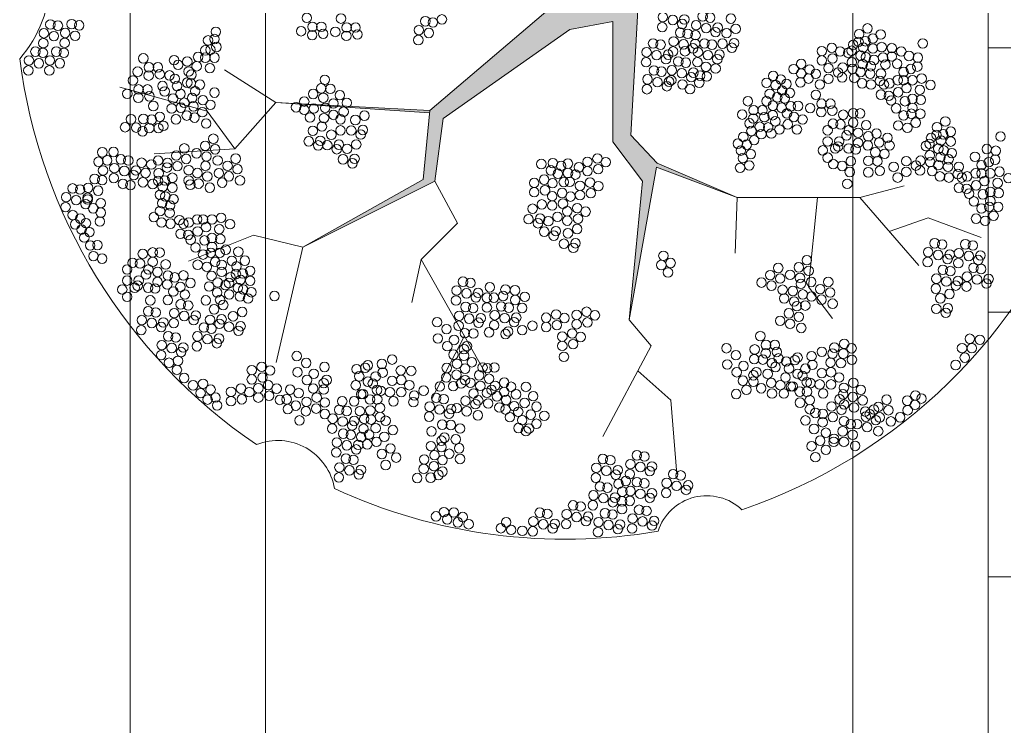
# Model space of a CAD drawing. Header units: metres. Extents: x 0 to 8495, y 0 to 3455.
# Drawn here: x 8291.101 to 8292.777, y 222.997 to 224.199 of the extents above; entities that cross this region are included whole.
import ezdxf

# ---------------------------------------------------------------- set-up
doc = ezdxf.new("R2010")
doc.units = ezdxf.units.M
doc.header["$MEASUREMENT"] = 0
doc.layers.get('0').update_dxf_attribs({"lineweight": 18})
doc.layers.add('zelen', color=69, linetype='Continuous', lineweight=18)

# ---------------------------------------------------------------- blocks, each defined once
blk = doc.blocks.new('z_550')
at = {"linetype": 'Continuous', "lineweight": 13}
blk.add_hatch(color=256, dxfattribs=at).paths.add_polyline_path([(13.85, -29.92), (13.85, -95.11), (29.93, -116.54), (22.78, -191.56), (37.59, -108.88), (81.37, -125.37), (37.97, -106.72), (23.68, -91.54), (28.15, -12.06), (47.8, 0.45), (115.71, 24.56), (173.79, 100.47), (107.67, 30.81), (12.96, -0.45), (-12.96, 0.45), (-37.24, 43.13), (-10.88, 105.37), (-38.87, 45.99), (-85.33, 81.71), (-127.33, 112.08), (-133.58, 164.77), (-130.01, 105.83), (-89.6, 74.6), (-136.3, 47.8), (-86.67, 72.34), (-43.34, 38.85), (-19.21, -12.95), (-20.1, -22.77), (-85.33, -78.14), (-88.9, -115.65), (-154.13, -152.26), (-82.65, -116.54), (-78.18, -82.61), (-9.38, -34.38)])
at = {"lineweight": 13}
blk.add_hatch(color=256, dxfattribs=at).paths.add_polyline_path([(-85.33, -78.14), (-168.82, -73.85), (-85.45, -79.4)])
for p, q in [((23.68, -91.54), (28.15, -12.06)), ((-20.1, -22.77), (-85.33, -78.14)), ((-9.38, -34.38), (13.85, -29.92)), ((13.85, -29.92), (13.85, -95.11)), ((-78.18, -82.61), (-9.38, -34.38)), ((-168.82, -73.85), (-196.69, -56.2)), ((-205.98, -78.49), (-253.36, -65.49)), ((-168.82, -73.85), (-191.12, -98.92)), ((-168.82, -73.85), (-85.45, -79.4)), ((-85.33, -78.14), (-168.82, -73.85)), ((-191.12, -98.92), (-205.98, -78.49)), ((-85.33, -78.14), (-88.9, -115.65)), ((-82.65, -116.54), (-78.18, -82.61)), ((13.85, -95.11), (29.93, -116.54)), ((37.97, -106.72), (23.68, -91.54)), ((-191.12, -98.92), (-234.78, -101.7)), ((37.97, -106.72), (81.37, -125.37)), ((22.78, -191.56), (37.59, -108.88)), ((81.37, -125.37), (37.59, -108.88)), ((-88.9, -115.65), (-154.13, -152.26)), ((-154.13, -152.26), (-82.65, -116.54)), ((-82.65, -116.54), (-70.31, -139.3)), ((29.93, -116.54), (22.78, -191.56)), ((147.78, -125.37), (171.89, -119.02)), ((81.37, -125.37), (80.17, -155.56)), ((81.37, -125.37), (147.78, -125.37)), ((124.82, -125.37), (119.9, -173.72)), ((147.78, -125.37), (179.76, -162.24)), ((163.77, -143.8), (184.94, -136.41)), ((184.94, -136.41), (213.52, -146.97)), ((-70.31, -139.3), (-89.99, -158.96)), ((-181, -145.85), (-216.26, -159.78)), ((-154.13, -152.26), (-181, -145.85)), ((-154.13, -152.26), (-168.7, -214.69)), ((-89.99, -158.96), (-95.02, -182.18)), ((-89.99, -158.96), (-54.73, -221.24)), ((119.9, -173.72), (133.02, -190.92)), ((22.78, -191.56), (34.63, -205.67)), ((-66.61, -200.27), (-84.25, -234.36)), ((34.63, -205.67), (8.4, -254.84)), ((27.42, -219.2), (45.29, -235.18)), ((45.29, -235.18), (48.57, -275.33))]:
    blk.add_line(p, q, dxfattribs=at)
at = {"color": 82, "lineweight": 5}
for centre in [(-152.05, -28.03), (-133.51, -28.41), (-291.08, -31.61), (-286.99, -32.25), (-279.53, -31.44), (-275.44, -32.09), (-148.99, -32.89), (-144.17, -32.89), (-130.44, -33.26), (-125.62, -33.26), (-202.09, -39.51), (-201.36, -35.57), (-155.12, -35.27), (-149.13, -37.37), (-143.14, -36.64), (-136.58, -35.64), (-130.59, -37.75), (-124.6, -37.02), (147.44, -36.85), (-205.59, -40.24), (-204.28, -45.28), (-201.07, -43.81), (132.59, -44.3), (144.23, -42.62), (147.15, -40.97), (150.8, -40.7), (181.91, -41.89), (-240.69, -49.97), (-211, -49.21), (-207.05, -45.64), (-207.05, -49.58), (-202.09, -49.58), (127.19, -46.04), (133.03, -50.07), (137.12, -46.22), (141.45, -47.02), (143.35, -45.83), (170.28, -46.21), (174.46, -48.66), (179.28, -49.58), (-237.62, -54.82), (-232.8, -54.82), (-224, -50.95), (-221.81, -53.51), (-216.84, -51.68), (-211.73, -54.25), (-204.57, -55.25), (111.95, -55.8), (116.04, -52.97), (127.19, -51.07), (130.79, -55.25), (138.53, -54.98), (143.5, -52.05), (143.79, -55.71), (175.49, -55.71), (178.99, -54.43), (-243.76, -57.2), (-237.77, -59.31), (-231.78, -58.57), (-226.48, -59.19), (-223.56, -61.02), (-216.11, -57.08), (-214.65, -58.82), (116.04, -58.18), (119.98, -60.93), (120.57, -55.99), (123.93, -58.37), (130.79, -61.02), (136.05, -57.63), (138.24, -60.29), (144.81, -60.56), (148.17, -57.36), (171.54, -57.36), (181.33, -60.93), (-246.3, -61.94), (-230.28, -64.96), (-222.39, -64.96), (-216.84, -63.13), (-214.94, -63.49), (-209.98, -64.22), (97.2, -63.22), (102.16, -64.5), (104.94, -61.39), (108, -63.86), (115.6, -62.94), (126.12, -64.13), (149.05, -63.49), (153.87, -64.13), (158.69, -62.21), (160.88, -64.13), (163.8, -63.49), (168.33, -61.84), (171.54, -61.84), (173.15, -66.06), (176.36, -61.84), (186.15, -64.41), (-249.37, -69.17), (-243.38, -71.28), (-243.24, -66.79), (-238.42, -66.79), (-237.39, -70.54), (-229.11, -67.89), (-224.58, -71.73), (-220.49, -69.26), (-214.21, -71.46), (-212.6, -67.7), (-202.09, -68.53), (98.95, -69.17), (103.04, -71.09), (105.67, -67.34), (107.13, -71.64), (109.9, -68.71), (123.97, -69.69), (159.27, -69.63), (163.51, -70.27), (168.62, -68.34), (176.36, -71.91), (180.31, -67.06), (-235.24, -75.76), (-225.31, -77.13), (-220.35, -76.67), (-218.45, -74.02), (-213.48, -75.94), (-208.37, -72.65), (-204.28, -75.12), (87.12, -73.2), (97.2, -73.2), (100.7, -75.58), (105.38, -76.67), (110.34, -75.94), (114.29, -75.76), (120.9, -76.92), (127.04, -74.54), (131.86, -74.54), (164.82, -72.83), (167.45, -77.04), (172.27, -73.2), (176.36, -76.77), (180.89, -72.46), (-231.74, -81.62), (-217.13, -80.98), (-212.9, -82.07), (-208.66, -79.15), (84.05, -80.43), (90.04, -82.53), (90.18, -78.05), (95, -78.05), (96.03, -81.8), (126.89, -79.03), (132.88, -78.3), (138.82, -80.52), (144.23, -79.69), (148.03, -79.79), (171.54, -80.88), (175.78, -79.97), (180.6, -79.97), (-250.58, -87.29), (-247.37, -82.99), (-244.59, -87.48), (-240.65, -82.81), (-237.44, -87.75), (-236.12, -83.17), (-232.47, -87.75), (-229.84, -86.56), (-222.98, -82.99), (-206.62, -85.28), (87.99, -85.19), (93.54, -87.02), (98.07, -87.38), (133.27, -85.37), (137.36, -85.74), (144.23, -84.82), (151.24, -86.19), (168.62, -86.38), (173.59, -87.57), (178.11, -84.82), (189.65, -87.29), (194.18, -84.18), (-241.09, -89.49), (84.63, -92.51), (89.02, -89.31), (94.42, -91.05), (99.82, -90.68), (130.35, -88.94), (140.58, -91.69), (141.89, -88.94), (146.86, -90.31), (152.41, -92.24), (156.85, -90.73), (162.82, -92.99), (186.44, -93.06), (189.36, -91.41), (193.01, -91.14), (197.1, -89.67), (224.12, -92.33), (81.71, -96.17), (86.53, -96.72), (90.48, -94.25), (130.35, -94.98), (136.05, -97.73), (136.63, -94.98), (146.86, -95.71), (152.12, -97.09), (158.3, -95.57), (163.95, -97.18), (183.67, -97.45), (185.56, -96.26), (191.84, -94.52), (197.1, -95.07), (83.32, -99.93), (88.72, -101.85), (127.72, -99.83), (130.35, -103.77), (134.44, -98.83), (141.75, -98.83), (145.54, -99.28), (156.2, -100.89), (161.21, -101.7), (185.71, -102.49), (190.38, -98.92), (191.55, -103.5), (193.31, -99.83), (197.69, -101.3), (210.25, -103.31), (216.68, -99.1), (221.5, -100.02), (0.12, -106), (5.52, -104.26), (10.05, -106.18), (82.88, -109.26), (84.34, -104.04), (87.85, -107.98), (133.42, -107.25), (138.24, -108.26), (142.91, -105.69), (152.41, -105.51), (157.33, -105.73), (166.14, -108.8), (173, -105.69), (178.26, -108.07), (180.74, -105.42), (186, -106.15), (190.38, -107.8), (195.64, -108.71), (195.93, -104.69), (201.49, -108.71), (213.75, -107.8), (217.7, -106.15), (221.2, -104.87), (-224.93, -114.64), (0.12, -111.03), (5.96, -110.02), (142.33, -111.55), (152.41, -111.73), (158.62, -110.89), (168.33, -114.57), (173, -111.46), (180.45, -110.73), (187.02, -111), (191.26, -113.93), (196.08, -114.57), (200.9, -112.65), (203.09, -114.57), (206.01, -113.93), (210.54, -112.28), (213.75, -112.28), (218.57, -112.28), (223.54, -111.37), (-232.67, -116.38), (-230.19, -119.49), (-229.02, -116.11), (-3.9, -119.01), (1.51, -117.27), (6.03, -119.2), (141.01, -117.96), (210.83, -118.78), (215.36, -116.49), (222.52, -117.5), (228.36, -114.85), (-231.65, -123.89), (-228.73, -124.8), (-224.93, -120.04), (-18.99, -124.67), (-13.59, -122.93), (-9.06, -124.86), (-3.9, -124.05), (1.95, -123.04), (201.49, -120.06), (205.72, -120.7), (207.04, -123.27), (214.48, -123.63), (218.57, -122.35), (223.1, -122.9), (-263.78, -128.37), (-230.48, -128.47), (-226.1, -129.66), (-224.34, -126.27), (-224.27, -126.3), (-18.99, -129.71), (-13.15, -128.7), (209.66, -127.48), (217.99, -130.41), (218.57, -127.2), (222.81, -130.41), (-278.97, -134.87), (-267.87, -131.21), (-263.78, -133.59), (-235.01, -135.97), (-231.65, -132.77), (-226.39, -133.68), (-10.82, -132.85), (-5.41, -131.11), (-0.89, -133.03), (213.75, -131.32), (220.33, -135.26), (-277.66, -139.91), (-274.88, -136.8), (-271.81, -139.27), (-264.22, -138.35), (-230.77, -138.9), (-225.95, -139.54), (-221.13, -137.62), (-218.94, -139.54), (-216.02, -138.9), (-211.49, -137.25), (-208.28, -137.25), (-203.46, -137.25), (-198.49, -136.34), (-193.67, -139.82), (-10.82, -137.88), (-4.98, -136.87), (210.83, -136.82), (215.8, -138.01), (-274.15, -142.75), (-269.92, -144.12), (-220.55, -145.03), (-216.31, -145.67), (-211.2, -143.75), (-206.67, -141.46), (-199.51, -142.47), (-272.69, -147.05), (-269.48, -151.35), (-265.53, -151.17), (-215, -148.24), (-207.55, -148.6), (-203.46, -147.32), (-198.93, -147.87), (-267.72, -157.12), (-240.99, -155.93), (-235.59, -155.1), (-231.79, -155.2), (-212.37, -152.45), (-203.46, -152.17), (-263.05, -158.49), (-246.55, -160.78), (-242.46, -161.15), (-235.59, -160.23), (-228.58, -161.6), (-185.64, -159.59), (-249.47, -164.35), (-239.24, -167.1), (-237.93, -164.35), (-232.96, -165.72), (-186.81, -166.55), (-182.72, -165.08), (-249.47, -170.39), (-243.77, -173.14), (-243.19, -170.39), (-187.97, -169.93), (-182.72, -170.48), (-252.1, -175.24), (-245.38, -174.24), (-238.07, -174.24), (-189.43, -174.33), (-186.51, -175.24), (-182.13, -176.71), (-169.57, -178.72), (-249.47, -179.18), (-236.9, -181.1), (-188.27, -178.9), (-183.88, -180.09), (-16.88, -188.75), (-5.74, -189), (-0.34, -187.26), (4.19, -189.18), (-81.41, -192.93), (-64, -191), (-22.29, -190.49), (-16.45, -194.52), (-12.36, -190.67), (-5.74, -194.04), (0.1, -193.03), (-76.3, -196.68), (-69.7, -194.85), (-66.37, -198.88), (-61.7, -199.06), (-44.31, -199.34), (-42.85, -197.96), (-35.26, -197.23), (-29.71, -194.85), (-22.29, -195.53), (-8.11, -199.01), (-80.98, -201.72), (-72.21, -202.54), (-13.52, -200.74), (-7.67, -204.77), (-3.58, -200.93), (93.87, -200.44), (96.93, -205.29), (101.75, -205.29), (-75.86, -205.93), (-72.5, -210.5), (-66.81, -207.57), (-65.2, -205.93), (-13.52, -205.78), (75.5, -207.04), (90.8, -207.67), (96.79, -209.78), (102.78, -209.05), (127.21, -208.97), (-157.49, -211.26), (-152.38, -215.01), (-111.34, -215.56), (-105.78, -213.18), (-70.61, -215.45), (-66.81, -211.05), (-62.57, -214.62), (-12.62, -211.69), (75.94, -215.83), (80.62, -210.8), (90.55, -212.99), (95.22, -213.18), (100.19, -215.1), (103.69, -212.54), (107.93, -214.18), (112.6, -213.45), (114.06, -212.08), (121.66, -211.35), (122.1, -216.01), (-181.9, -218.88), (-176.49, -217.14), (-171.97, -219.06), (-157.05, -220.05), (-148.29, -220.87), (-142.45, -217.21), (-125.07, -218.4), (-120.39, -217.67), (-118.93, -216.3), (-110.9, -220.23), (-101.11, -219.04), (-95.41, -219.32), (-76.16, -217.74), (-70.9, -221.4), (-66.22, -218.1), (-56.73, -217.46), (-54.23, -217.84), (-50.3, -217.46), (81.05, -220.04), (84.71, -216.65), (91.72, -220.04), (97.85, -220.96), (102.09, -217.2), (109.39, -218.03), (114.06, -220.96), (118.3, -218.12), (-181.9, -223.91), (-176.06, -222.9), (-151.94, -224.26), (-142.88, -225.91), (-141.28, -224.26), (-123.6, -222.25), (-118.93, -225.17), (-116.3, -226.18), (-114.69, -222.34), (-105.78, -224.72), (-100.82, -224.26), (-76.45, -222.86), (-68.41, -226.16), (-66.22, -224.33), (-63.32, -225.75), (84.41, -224.62), (90.11, -221.69), (90.11, -225.17), (99.75, -225.81), (107.49, -222.88), (116.69, -221.96), (119.03, -225.44), (121.08, -225.9), (-193.14, -230.66), (-187.73, -228.92), (-183.21, -230.84), (-178.33, -228.74), (-172.93, -227), (-156.46, -231.32), (-148.58, -228.84), (-142.88, -229.39), (-125.5, -227.1), (-122.58, -231.95), (-121.56, -231.95), (-113.96, -229.66), (-111.92, -230.12), (-106.95, -230.85), (-100.82, -230.85), (-96.44, -227.1), (-88.7, -230.03), (-79.95, -227.8), (-72.65, -227.62), (-61.64, -231.61), (-33.21, -227.99), (80.76, -231.85), (86.31, -229.56), (94.35, -228.74), (100.19, -231.58), (104.72, -227.09), (106.62, -231.58), (110.41, -227.73), (111.44, -227.73), (115.23, -230.57), (119.18, -230.57), (138.75, -232.03), (-193.14, -235.7), (-187.3, -234.69), (-178.33, -233.78), (-172.49, -232.77), (-152.23, -236.07), (-146.68, -233.78), (-132.81, -235.79), (-126.38, -235.79), (-117.76, -234.79), (-113.82, -234.79), (-105.05, -235.79), (-94.25, -236.25), (-93.81, -232.68), (-33.94, -236.68), (-29.27, -233.02), (115.38, -236.52), (120.64, -235.15), (136.85, -234.72), (139.26, -237.47), (-158.01, -238.13), (-152.53, -241.19), (-146.97, -239.73), (-130.4, -241.05), (-123.24, -241.13), (-117.62, -240.74), (-112.36, -239.36), (-27.52, -238.7), (120.64, -240.09), (123.71, -242.1), (-117.21, -245.7), (-112.36, -244.31), (-109.29, -246.32), (-35.26, -246.02), (-30.58, -243), (-27.52, -247.94), (-23.28, -243.64), (118.3, -246.13), (127.65, -247.14), (-114.69, -250.35), (-105.35, -251.36), (-84.44, -252.1), (-78.6, -248.44), (-73.92, -248.62), (-68.96, -250.55), (-37.26, -250.27), (-33.21, -251.97), (-31.57, -250.55), (122.97, -250.8), (129.4, -252.81), (-118.28, -253.77), (-114.29, -257.76), (-110.02, -255.02), (-79.04, -257.14), (-77.43, -255.49), (-71.29, -256.41), (126.33, -257.12), (133.64, -257.76), (133.81, -256.11), (-119.25, -259.12), (-106.66, -261.33), (-84.73, -260.07), (-79.04, -260.62), (-69.4, -261.26), (121.66, -260.14), (129.4, -262.06), (-111.34, -264.35), (-103.59, -266.28), (-88.38, -267.3), (-82.83, -265.01), (-78.45, -267.66), (-74.8, -264.19), (-68.96, -267.02), (123.71, -266.09), (-109.29, -270.3), (-88.68, -272.42), (-83.13, -270.96), (-78.45, -273.89), (-92.18, -277.37), (-84.88, -277.18), (-80.64, -275.72)]:
    blk.add_circle(centre, 2.58, dxfattribs=at)
at = {"color": 96, "lineweight": 5}
for centre in [(-78.77, -28.85), (40.98, -27.61), (46.39, -29.17), (52.67, -28.89), (62.57, -27.25), (66.66, -27.89), (77.92, -28.43), (-87.77, -29.88), (-83.68, -30.52), (40.69, -33.01), (51.5, -31.36), (59.06, -32.01), (64.47, -33.56), (70.75, -33.29), (80.51, -33.99), (-294.58, -36.37), (-289.18, -37.92), (-283.03, -36.2), (-277.63, -37.76), (-91.27, -34.64), (-85.87, -36.2), (50.36, -36.04), (54.45, -36.68), (58.77, -37.41), (69.58, -35.76), (75.54, -36.34), (-294.88, -41.77), (-283.33, -41.61), (-91.57, -40.04), (35.7, -41.9), (39.79, -42.54), (46.85, -40.8), (52.25, -42.35), (58.54, -42.08), (63.55, -41.9), (67.64, -42.54), (73.35, -42.01), (78.46, -44.21), (79.63, -41.74), (-299.2, -46.33), (-295.11, -46.97), (-287.84, -46.33), (-283.75, -46.97), (32.19, -46.66), (37.6, -48.22), (42.71, -50.41), (43.88, -47.94), (70.56, -50.41), (71.73, -47.94), (-302.71, -51.09), (-297.3, -52.65), (-291.34, -51.09), (-285.94, -52.65), (31.9, -52.06), (-303, -56.49), (-291.64, -56.49), (36.18, -56.55), (40.27, -57.19), (45.87, -56.43), (32.68, -61.31), (38.08, -62.87), (43.19, -65.07), (44.36, -62.59), (45.58, -61.83), (32.39, -66.71), (-120.77, -81.03), (-143.83, -86.9), (-125.74, -83.38), (-148.81, -89.24), (-138.74, -91.34), (-133.77, -89), (-127.93, -89.05), (-122.82, -91.25), (-121.65, -88.78), (-151, -94.92), (-145.88, -97.12), (-144.72, -94.65), (-140.93, -97.02), (-134.65, -96.74), (-125.23, -96.64), (-135.82, -99.21), (-130.2, -98.98), (-252.88, -104.7), (-132.4, -104.66), (-127.28, -106.86), (-126.12, -104.38), (-250.98, -111.01), (-267.06, -115.33), (-262.97, -115.97), (-256.68, -114.86), (-251.77, -117.99), (-282.53, -125.18), (-279.03, -120.42), (-274.94, -121.06), (-270.57, -120.09), (-265.16, -121.65), (-282.82, -130.58), (-277.13, -126.74), (-272.01, -128.94), (-270.86, -125.49), (-270.85, -126.46), (-24.64, -129.09), (-29.62, -131.44), (-16.12, -135.84), (-31.81, -137.11), (-26.7, -139.31), (-25.53, -136.84), (-21.09, -138.18), (-23.29, -143.86), (-18.17, -146.05), (-17, -143.58), (-10.44, -144.75), (-5.47, -142.41), (-12.63, -150.42), (-6.35, -150.15), (188.38, -150.17), (192.47, -150.81), (205.01, -150.73), (209.1, -151.37), (-7.52, -152.62), (184.87, -154.93), (190.28, -156.49), (196.56, -156.21), (201.5, -155.49), (206.9, -157.04), (213.18, -156.77), (184.58, -160.33), (195.39, -158.69), (201.21, -160.89), (212.02, -159.24), (192.81, -164.58), (196.9, -165.22), (209.44, -163.47), (213.53, -164.11), (-67.36, -170.99), (189.31, -169.34), (194.71, -170.89), (199.83, -173.09), (200.99, -170.62), (205.94, -168.23), (211.34, -169.79), (216.45, -171.98), (217.62, -169.51), (-70.86, -175.75), (-65.46, -177.3), (189.02, -174.74), (196.43, -177.65), (205.64, -173.63), (-216.32, -183.89), (-71.15, -181.15), (191.46, -180), (-238, -187.02), (-233.91, -187.66), (-223.91, -188.01), (-212.23, -189.3), (-202.32, -185.95), (-187.06, -187.37), (-65.9, -184.69), (189.27, -185.67), (194.38, -187.87), (195.55, -185.4), (-241.51, -191.78), (-236.1, -193.34), (-229.82, -193.06), (-224.2, -193.41), (-218.51, -189.57), (-213.39, -191.77), (-204.51, -191.62), (-199.4, -193.82), (-198.23, -191.35), (-192.03, -189.72), (-69.4, -189.45), (-58.89, -193.2), (-57.72, -190.73), (-50.45, -194.56), (-44.75, -190.71), (-39.64, -192.91), (-38.47, -190.44), (-241.8, -197.18), (-230.99, -195.53), (-207.84, -195.81), (-203.75, -196.45), (-194.22, -195.39), (-189.11, -197.59), (-187.94, -195.12), (-230.7, -205.35), (-227.19, -200.59), (-223.1, -201.23), (-211.35, -200.57), (-205.94, -202.13), (-200.83, -204.33), (-199.66, -201.86), (-230.99, -210.75), (-225.29, -206.9), (-220.18, -209.1), (-219.01, -206.63), (-211.64, -205.98), (-81.94, -233.95), (-77.85, -234.59), (-134.49, -240.41), (-85.44, -238.71), (-80.04, -240.26), (-74.93, -242.46), (-73.76, -239.99), (-138, -245.17), (-132.59, -246.72), (-126.31, -246.45), (-85.73, -244.11), (-138.29, -250.57), (-132.27, -253.34), (-127.48, -248.92), (-135.77, -258.1), (-128.18, -253.98), (-136.06, -263.5), (-130.37, -259.65), (-125.26, -261.85), (-124.09, -259.38), (-130.85, -266.87), (-126.76, -267.51), (8.45, -267.04), (12.54, -267.68), (26.92, -265.08), (31.01, -265.72), (-134.36, -271.63), (-128.95, -273.19), (-122.67, -272.91), (4.95, -271.8), (10.35, -273.36), (23.42, -269.84), (28.82, -271.4), (33.93, -273.59), (35.1, -271.12), (-134.65, -277.03), (-123.84, -275.38), (4.65, -277.2), (43.07, -280.05), (46.57, -275.29), (50.66, -275.93), (6.88, -281.97), (31.01, -280.26), (42.78, -285.45), (48.47, -281.61), (53.58, -283.81), (54.75, -281.34), (3.38, -286.73), (8.78, -288.29), (33.93, -288.13), (35.1, -285.66), (-25.74, -296.11), (-7.66, -292.18), (-3.57, -292.82), (3.08, -292.13), (32.19, -295.18), (-29.24, -300.87), (-21.65, -296.75), (-11.16, -296.94), (-5.76, -298.5), (-0.65, -300.7), (0.52, -298.23), (6.13, -301.26), (9.63, -296.5), (30, -300.86), (36.28, -300.58), (-29.54, -306.27), (-23.84, -302.43), (-18.73, -304.63), (-17.56, -302.15), (-11.46, -302.34), (5.83, -306.67), (11.53, -302.82), (16.64, -305.02), (17.81, -302.55), (24.31, -304.7), (35.11, -303.05)]:
    blk.add_circle(centre, 2.58, dxfattribs=at)
at = {"color": 108, "lineweight": 5}
for centre in [(151.97, -33.74), (154.89, -39.23), (159.11, -37.06), (57.37, -44.55), (149.63, -44.09), (154.89, -44.64), (159.66, -43.84), (165.15, -44.38), (46.56, -46.2), (53, -46.12), (60.04, -46.66), (65.45, -48.22), (148.17, -48.48), (151.09, -49.4), (160.39, -49.51), (165.15, -48.96), (49.38, -51.67), (53.47, -52.31), (59.75, -52.06), (64.38, -54.54), (69.62, -55.45), (149.34, -53.06), (153.72, -54.25), (155.48, -50.86), (161.67, -53.35), (51.28, -57.98), (56.39, -60.18), (57.56, -57.71), (61.19, -59.32), (64.84, -59.78), (153.43, -58.27), (159.27, -58.27), (-144.2, -66.23), (-142.29, -61.56), (-139.3, -66.51), (51.63, -64.1), (55.73, -66.6), (60.74, -63.19), (-148.59, -69.26), (-143.09, -71.32), (-134.14, -69.94), (-157.88, -76.48), (-153.41, -73.38), (-148.25, -77.16), (-142.05, -76.82), (-137.58, -74.41), (-130.36, -74.07), (-153.41, -77.85), (-150.31, -81.98), (-142.74, -82.32), (-137.58, -80.61), (-132.08, -78.89), (-133.8, -83.01), (-262.9, -100.87), (-256.84, -100.68), (-264.99, -105.97), (-260.25, -105.22), (-248.79, -105.34), (-241.6, -106.52), (-236.31, -107.48), (-232.69, -105.32), (-24.88, -107.23), (-18.64, -106.72), (-14.16, -108.25), (-10.46, -107.04), (-4.53, -109.01), (-262.52, -110.71), (-256.38, -109.46), (-245.87, -113.21), (-244.7, -110.74), (-239.44, -112.06), (-19.74, -110.66), (-15.9, -112.47), (-10.44, -112.08), (-6.39, -112.95), (-247.68, -118.63), (-240.88, -117.11), (-235.59, -118.03), (-28.74, -117.44), (-23.34, -115.7), (-18.81, -117.62), (-12.74, -117), (-9.45, -116.89), (-28.74, -122.48), (-22.9, -121.47), (-196.01, -153.65), (-189.18, -154.74), (41.31, -156.95), (-201.7, -160.23), (-198.2, -161.84), (-192.73, -159.65), (40.2, -161.95), (45.2, -160.84), (-227.41, -167.64), (-218.95, -167.57), (-206.23, -162.98), (-203.66, -167.84), (-198.2, -165.66), (-190.46, -166.82), (43.81, -165.97), (-227.7, -172.5), (-223.6, -168.66), (-215.13, -171.67), (-200.38, -171.39), (-196.15, -172.86), (-194.25, -171.67), (-193.38, -168.47), (-63.27, -171.63), (-224.42, -176.31), (-220.59, -173.85), (-218.13, -177.95), (-205.02, -173.58), (-200.65, -176.85), (-194.11, -177.9), (-59.18, -177.03), (-52.82, -174.01), (-45.61, -178.71), (-44.35, -175.26), (-39.15, -175.66), (-227.41, -180.92), (-220.41, -183.25), (-199.07, -180.83), (-197.34, -183.6), (-60.34, -179.5), (-54.38, -179.65), (-50.62, -179.65), (-39.03, -180.9), (-33.84, -179.19), (-61.81, -185.33), (-54.38, -184.98), (-50.16, -189.16), (-46.65, -184.4), (-42.56, -185.04), (-35.32, -185.23), (139.37, -204.64), (132.97, -209.99), (134.01, -206.71), (138.85, -209.99), (143.35, -207.06), (131.88, -214.82), (137.58, -215.1), (143.52, -213.28), (127.21, -220.5), (132.18, -220.04), (-45.02, -225.68), (126.04, -226.63), (132.18, -226.63), (136.56, -222.88), (144.3, -225.81), (-168.4, -228.93), (-161.1, -229.46), (-49.99, -227.37), (-45.02, -230.65), (-41.26, -227.89), (-38.62, -232.02), (139.19, -228.46), (-166.68, -235.03), (-162.96, -234.72), (-48.98, -233.09), (-43.92, -235.07), (-162.35, -239.99), (-47.63, -239.16), (-44.25, -240.27), (-39.6, -238.39), (-37.39, -241.48), (-156.03, -246.14), (-41.94, -244.41), (16.63, -273.09), (15.46, -275.56), (20.95, -278.96), (23.13, -275.24), (26.92, -279.61), (10.97, -282.61), (16.93, -280.53), (19.03, -284.73), (23.42, -284.38), (13.89, -290.48), (15.06, -288.01), (18.85, -289.97), (23.13, -289.78), (28.82, -285.93), (18.85, -294.17), (28.1, -294.54), (13.72, -297.15), (24.6, -299.3)]:
    blk.add_circle(centre, 2.58, dxfattribs=at)
at = {"color": 246, "lineweight": 5}
for centre in [(168.04, -52.87), (100.85, -59.46), (-227.85, -109.15), (-232.38, -112.26), (-197.91, -117.3), (-208.28, -156.29), (-204.04, -155.38), (-199.22, -155.38), (-211.2, -161.79), (-190.16, -162.7), (-232.96, -171.12), (-234.28, -174.69), (-206.82, -181.1), (-53.22, -198.42), (127.94, -231.58), (-142.3, -236.43), (-142.3, -242.66)]:
    blk.add_circle(centre, 2.58, dxfattribs=at)
at = {"color": 7, "lineweight": 5}
for centre in [(100.56, -80.79), (108.3, -79.79), (112.09, -81.71), (102.02, -84.09), (108.73, -85.74), (116.77, -83.08), (104.21, -88.48), (113.7, -88.48), (-207.11, -97.38), (-202.73, -93.51), (-222.83, -102.62), (-218.45, -98.75), (-211.83, -101.42), (-206.44, -103.11), (-201.72, -99.23), (-227.55, -106.66), (-222.16, -108.34), (-217.44, -104.47), (-206.99, -108.24), (-200.38, -105.3), (-194.99, -108.19), (-190.61, -104.31), (-216.09, -110.53), (-211.37, -112.11), (-205.98, -113.96), (-199.71, -112.23), (-194.32, -113.91), (-189.6, -110.04), (-216.09, -116.15), (-215.18, -118.39), (-210.69, -117.84), (-204.63, -120.03), (-188.26, -116.1), (119.08, -159.33), (99.21, -167.42), (103.59, -163.54), (109.98, -167.25), (114.7, -163.21), (120.09, -165.06), (94.49, -171.46), (99.88, -173.14), (104.6, -169.27), (115.38, -168.93), (115.88, -172.13), (121.44, -171.12), (130.71, -171.12), (105.94, -175.33), (111.5, -176.01), (116.89, -177.86), (126.32, -174.99), (131.72, -176.84), (106.79, -180.05), (112.18, -181.73), (118.24, -183.92), (121.61, -179.03), (127, -180.72), (133.06, -182.91), (109.31, -188.13), (113.69, -184.25), (104.6, -192.17), (109.99, -193.85), (114.7, -189.98), (116.05, -196.04), (207.44, -201.89), (212.92, -202.44), (203.23, -207), (208.53, -207), (-226.75, -214.89), (-221.89, -213.84), (204.7, -212.12), (-222.47, -218.79), (199.76, -216.13), (-218.57, -223.16), (-208.3, -226.3), (-58.61, -221.71), (-53.22, -223.56), (-213.72, -227.15), (-209.63, -231.34), (-204.21, -229.46), (-57.93, -227.43), (-54.37, -231.24), (-51.87, -229.62), (148.36, -229.56), (-205.83, -234.86), (-201.55, -233.75), (-66.02, -235.48), (-60.63, -237.33), (-59.08, -235.28), (-53.69, -236.97), (143.98, -233.43), (149.37, -235.28), (162.29, -234.9), (173.53, -235.45), (177.94, -232.63), (181.21, -234.32), (-200.66, -238.03), (-70.74, -239.52), (-65.35, -241.2), (127.75, -242.64), (132.47, -238.6), (137.86, -240.45), (144.65, -239.16), (150.72, -241.35), (155.45, -240.22), (157.91, -238.78), (163.3, -240.63), (173.76, -240.64), (177.71, -237.71), (-120.9, -245.31), (-59.29, -243.39), (133.15, -244.32), (139.21, -246.51), (146.35, -248.14), (151.06, -244.09), (153.19, -242.82), (156.46, -245.95), (158.58, -244.5), (164.64, -246.69), (169.69, -244.48), (-121.29, -250.66), (138.52, -252.07), (142.91, -248.2), (151.74, -249.82), (157.8, -252.01), (-122.56, -255.14), (139.2, -257.79), (143.92, -253.92), (145.26, -259.98), (-77.68, -295.82), (-72.32, -296), (-81.97, -298.14), (-75.9, -299.75), (-70.18, -301.35), (-67.5, -298.5), (-43.93, -301.35), (-64.29, -302.42), (-46.79, -304.57), (-41.25, -305.46), (-35.18, -305.99)]:
    blk.add_circle(centre, 2.58, dxfattribs=at)
at = {"lineweight": 15}
for centre, radius, start, end in [((-12.2, -12.63), 297.87, 352.7213, 51.6983), ((-358.12, -5.96), 67.04, 318.7723, 39.0179), ((-12.2, -12.63), 297.87, 187.2345, 235.8911), ((-12.2, -12.63), 297.87, 288.8248, 339.8628), ((-167.69, -288.07), 31.04, 9.2694, 111.8398), ((-12.2, -12.63), 297.87, 245.2181, 279.7815), ((64.82, -314.71), 27.76, 46.5199, 162.0864)]:
    blk.add_arc(centre, radius, start, end, dxfattribs=at)

msp = doc.modelspace()

# ---------------------------------------------------------------- linework, layer by layer
at = {"color": 251, "lineweight": 0}
for p, q in [((8291.2894, 224.0575), (8291.2894, 225.0513)), ((8292.7494, 225.0513), (8292.7494, 223.2513)), ((8292.7494, 225.0513), (8292.7494, 220.7353)), ((8291.5194, 224.0575), (8291.5194, 224.8213)), ((8292.5194, 224.8213), (8292.5194, 220.9653)), ((8296.8626, 224.1513), (8292.7494, 224.1513)), ((8291.2894, 224.0575), (8291.2894, 220.7353)), ((8291.5194, 224.0575), (8291.5194, 220.9653)), ((8296.8626, 223.7013), (8292.7494, 223.7013)), ((8296.8626, 223.2513), (8292.7494, 223.2513))]:
    msp.add_line(p, q, dxfattribs=at)

# ---------------------------------------------------------------- block references
at = {"layer": 'zelen', "xscale": 0.003139158600807469, "yscale": 0.003139158600807469, "zscale": 0.003139158600807469}
msp.add_blockref('z_550', (8292.0672, 224.29), dxfattribs=at)

doc.saveas('drawing.dxf')
